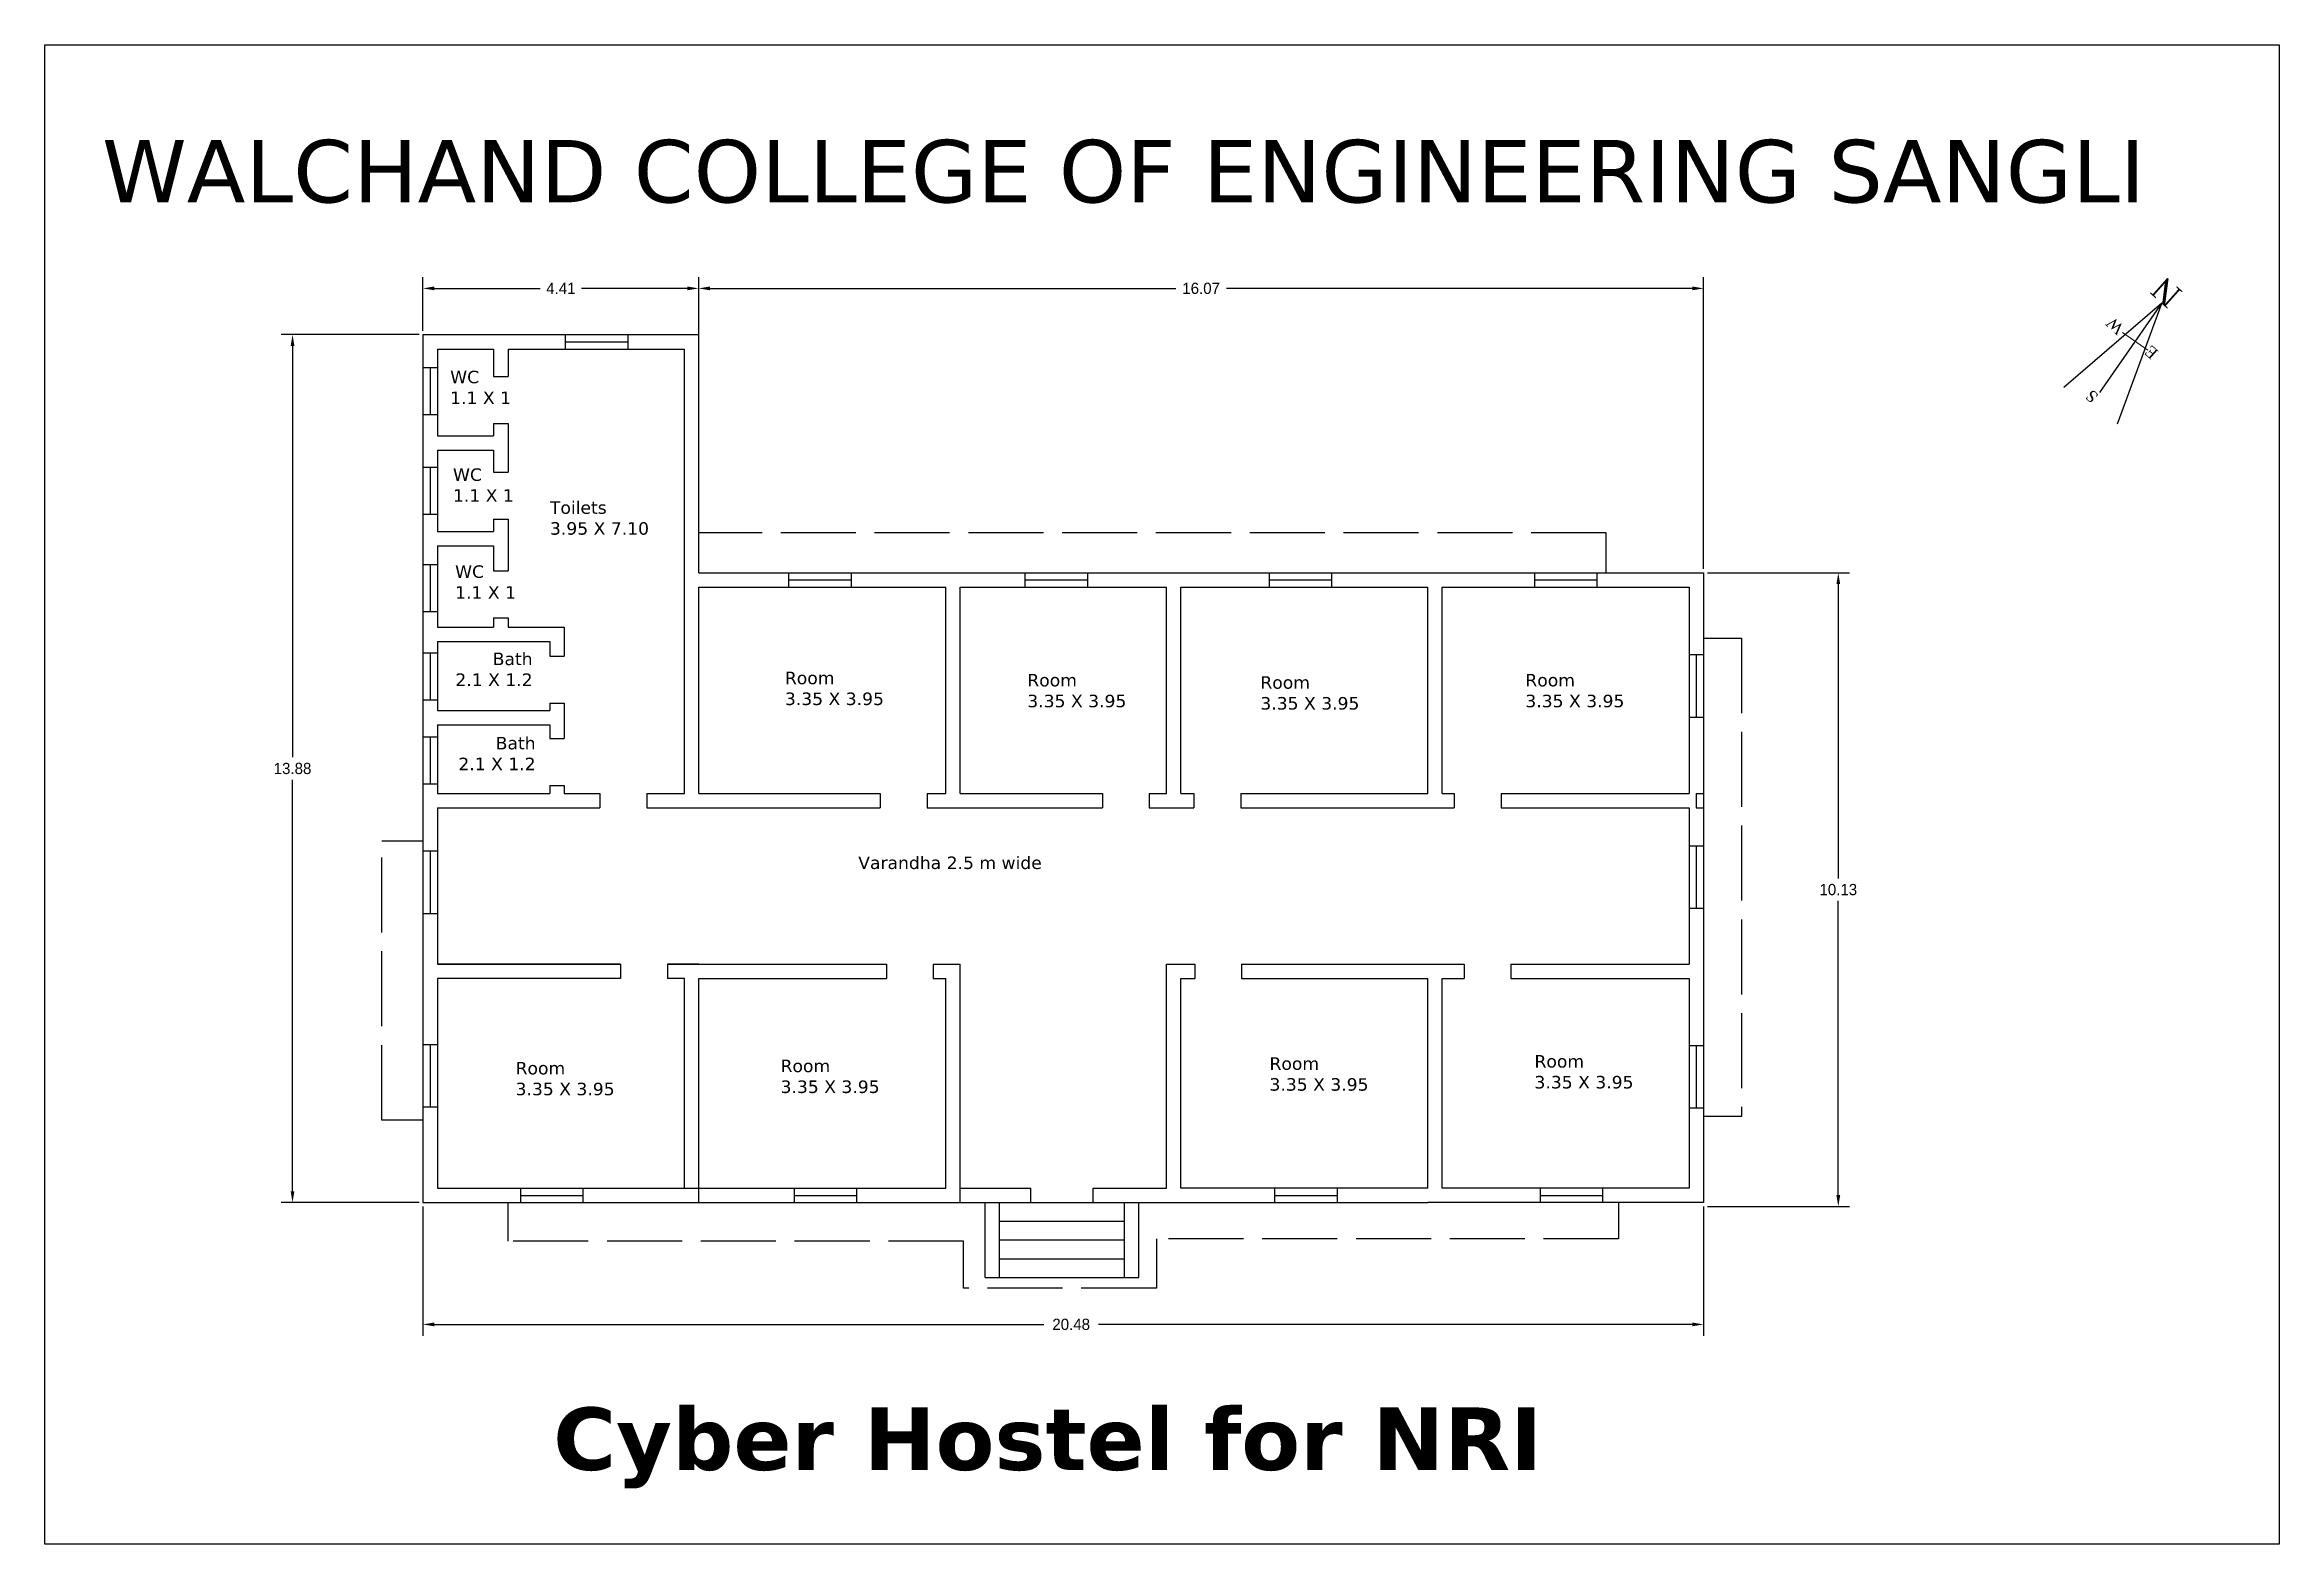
# Model space of a CAD drawing. Header units: inches. Extents: x 3.1 to 38.9, y 8 to 32.
import ezdxf

# ---------------------------------------------------------------- set-up
doc = ezdxf.new("R2010")
doc.units = ezdxf.units.IN
doc.header["$MEASUREMENT"] = 0
doc.linetypes.add('ACAD_ISO02W100', pattern=[15, 12, -3])
doc.layers.add('WALL', color=7, linetype='Continuous', lineweight=30)
doc.layers.add('window', color=7, linetype='Continuous', lineweight=13)
doc.styles.add('PRASAD', font='ARIAL.TTF')
doc.dimstyles.get("Standard").update_dxf_attribs({"dimtxt": 0.18, "dimasz": 0.18, "dimexe": 0.18, "dimexo": 0.0625, "dimgap": 0.09, "dimtad": 0, "dimtih": 1, "dimtoh": 1, "dimdec": 4, "dimzin": 0, "dimdsep": 46, "dimtxsty": 'Standard', "dimcen": 0.09, "dimadec": 0, "dimazin": 0, "dimtfac": 1, "dimtdec": 4, "dimtofl": 0, "dimtmove": 0, "dimatfit": 3, "dimfxl": 1, "dimtolj": 1, "dimtzin": 0, "dimarcsym": 0})

# ---------------------------------------------------------------- blocks, each defined once
blk = doc.blocks.new('*D3')
at = {"color": 0, "lineweight": -2}
for p, q in [((9.127, 27.387), (6.924, 27.387)), ((7.104, 27.207), (7.104, 20.627)), ((7.104, 13.687), (7.104, 20.267)), ((9.127, 13.507), (6.924, 13.507))]:
    blk.add_line(p, q, dxfattribs=at)
at = {"color": 0}
for points in [[(7.074, 27.207), (7.134, 27.207), (7.104, 27.387)], [(7.074, 13.687), (7.134, 13.687), (7.104, 13.507)]]:
    blk.add_solid(points, dxfattribs=at)
at = {"layer": 'Defpoints', "color": 0}
for p in [(9.19, 27.387), (7.104, 13.507), (9.19, 13.507)]:
    blk.add_point(p, dxfattribs=at)
at = {"color": 0, "insert": (7.104, 20.447), "char_height": 0.18, "attachment_point": 5}
blk.add_mtext('\\A1;13.88', dxfattribs=at)
blk = doc.blocks.new('*D4')
at = {"color": 0, "lineweight": -2}
for p, q in [((9.19, 13.444), (9.19, 11.376)), ((29.67, 13.444), (29.67, 11.376)), ((9.37, 11.556), (19.122, 11.556)), ((29.49, 11.556), (19.992, 11.556))]:
    blk.add_line(p, q, dxfattribs=at)
at = {"color": 0}
for points in [[(9.37, 11.586), (9.37, 11.526), (9.19, 11.556)], [(29.49, 11.586), (29.49, 11.526), (29.67, 11.556)]]:
    blk.add_solid(points, dxfattribs=at)
at = {"layer": 'Defpoints', "color": 0}
for p in [(9.19, 13.507), (29.67, 13.507), (29.67, 11.556)]:
    blk.add_point(p, dxfattribs=at)
at = {"color": 0, "insert": (19.557, 11.556), "char_height": 0.18, "attachment_point": 5}
blk.add_mtext('\\A1;20.48', dxfattribs=at)
blk = doc.blocks.new('*D5')
at = {"color": 0, "lineweight": -2}
for p, q in [((29.732, 23.577), (32.005, 23.577)), ((31.825, 23.397), (31.825, 18.69)), ((31.825, 13.624), (31.825, 18.33)), ((29.732, 13.444), (32.005, 13.444))]:
    blk.add_line(p, q, dxfattribs=at)
at = {"color": 0}
for points in [[(31.795, 23.397), (31.855, 23.397), (31.825, 23.577)], [(31.795, 13.624), (31.855, 13.624), (31.825, 13.444)]]:
    blk.add_solid(points, dxfattribs=at)
at = {"layer": 'Defpoints', "color": 0}
for p in [(29.67, 23.577), (31.825, 23.577), (29.67, 13.444)]:
    blk.add_point(p, dxfattribs=at)
at = {"color": 0, "insert": (31.825, 18.51), "char_height": 0.18, "attachment_point": 5}
blk.add_mtext('\\A1;10.13', dxfattribs=at)
blk = doc.blocks.new('*D6')
at = {"color": 0, "lineweight": -2}
for p, q in [((13.6, 23.639), (13.6, 28.307)), ((29.67, 23.639), (29.67, 28.307)), ((13.78, 28.127), (21.23, 28.127)), ((29.49, 28.127), (22.04, 28.127))]:
    blk.add_line(p, q, dxfattribs=at)
at = {"color": 0}
for points in [[(13.78, 28.157), (13.78, 28.097), (13.6, 28.127)], [(29.49, 28.157), (29.49, 28.097), (29.67, 28.127)]]:
    blk.add_solid(points, dxfattribs=at)
at = {"layer": 'Defpoints', "color": 0}
for p in [(13.6, 28.127), (13.6, 23.577), (29.67, 23.577)]:
    blk.add_point(p, dxfattribs=at)
at = {"color": 0, "insert": (21.635, 28.127), "char_height": 0.18, "attachment_point": 5}
blk.add_mtext('\\A1;16.07', dxfattribs=at)
blk = doc.blocks.new('*D7')
at = {"color": 0, "lineweight": -2}
for p, q in [((9.19, 27.449), (9.19, 28.307)), ((13.6, 27.449), (13.6, 28.307)), ((9.37, 28.127), (11.065, 28.127)), ((13.42, 28.127), (11.725, 28.127))]:
    blk.add_line(p, q, dxfattribs=at)
at = {"color": 0}
for points in [[(9.37, 28.157), (9.37, 28.097), (9.19, 28.127)], [(13.42, 28.157), (13.42, 28.097), (13.6, 28.127)]]:
    blk.add_solid(points, dxfattribs=at)
at = {"layer": 'Defpoints', "color": 0}
for p in [(9.19, 28.127), (9.19, 27.387), (13.6, 27.387)]:
    blk.add_point(p, dxfattribs=at)
at = {"color": 0, "insert": (11.395, 28.127), "char_height": 0.18, "attachment_point": 5}
blk.add_mtext('\\A1;4.41', dxfattribs=at)

msp = doc.modelspace()

# ---------------------------------------------------------------- linework, layer by layer
for p, q in [((9.19, 27.387), (9.19, 13.507)), ((9.19, 27.387), (13.6, 27.387)), ((11.472, 27.157), (11.472, 27.387)), ((11.472, 27.272), (12.472, 27.272)), ((12.472, 27.157), (12.472, 27.387)), ((13.6, 23.577), (13.6, 27.387)), ((9.19, 26.861), (9.42, 26.861)), ((9.303, 26.861), (9.303, 26.111)), ((9.42, 27.157), (9.42, 25.767)), ((9.42, 27.157), (10.32, 27.157)), ((10.32, 27.157), (10.32, 26.716)), ((10.55, 27.157), (10.55, 26.716)), ((10.55, 27.157), (13.37, 27.157)), ((13.37, 20.047), (13.37, 27.157)), ((10.32, 26.716), (10.55, 26.716)), ((9.19, 26.111), (9.42, 26.111)), ((9.42, 25.767), (10.32, 25.767)), ((10.32, 25.966), (10.55, 25.966)), ((10.32, 25.966), (10.32, 25.767)), ((10.55, 25.966), (10.55, 25.187)), ((9.42, 25.537), (10.32, 25.537)), ((9.42, 25.537), (9.42, 24.237)), ((10.32, 25.537), (10.32, 25.187)), ((9.19, 25.268), (9.42, 25.268)), ((9.303, 25.268), (9.303, 24.518)), ((10.32, 25.187), (10.55, 25.187)), ((9.19, 24.518), (9.42, 24.518)), ((10.32, 24.437), (10.55, 24.437)), ((10.32, 24.437), (10.32, 24.237)), ((10.55, 24.437), (10.55, 23.609)), ((9.42, 24.237), (10.32, 24.237)), ((9.42, 24.007), (10.32, 24.007)), ((9.42, 24.007), (9.42, 22.707)), ((10.32, 24.007), (10.32, 23.609)), ((9.19, 23.708), (9.42, 23.708)), ((9.303, 23.708), (9.303, 22.958)), ((10.32, 23.609), (10.55, 23.609)), ((13.6, 23.577), (29.67, 23.577)), ((13.6, 20.047), (13.6, 23.347)), ((13.6, 23.347), (17.55, 23.347)), ((15.042, 23.347), (15.042, 23.577)), ((15.042, 23.464), (16.042, 23.464)), ((16.042, 23.347), (16.042, 23.577)), ((17.55, 20.047), (17.55, 23.347)), ((17.78, 20.047), (17.78, 23.347)), ((17.78, 23.347), (21.08, 23.347)), ((18.821, 23.347), (18.821, 23.577)), ((18.821, 23.464), (19.821, 23.464)), ((19.821, 23.347), (19.821, 23.577)), ((21.08, 20.047), (21.08, 23.347)), ((21.08, 20.047), (21.08, 23.347)), ((21.31, 20.047), (21.31, 23.347)), ((21.31, 23.347), (25.26, 23.347)), ((22.726, 23.347), (22.726, 23.577)), ((22.726, 23.464), (23.726, 23.464)), ((23.726, 23.347), (23.726, 23.577)), ((25.26, 20.047), (25.26, 23.347)), ((25.49, 20.047), (25.49, 23.347)), ((25.49, 23.347), (29.44, 23.347)), ((26.971, 23.347), (26.971, 23.577)), ((26.971, 23.464), (27.971, 23.464)), ((27.971, 23.347), (27.971, 23.577)), ((29.44, 23.347), (29.44, 20.047)), ((29.67, 23.577), (29.67, 13.507)), ((9.19, 22.958), (9.42, 22.958)), ((9.42, 22.707), (10.32, 22.707)), ((10.32, 22.859), (10.55, 22.859)), ((10.32, 22.859), (10.32, 22.707)), ((10.55, 22.859), (10.55, 22.707)), ((10.55, 22.707), (11.45, 22.707)), ((11.45, 22.707), (11.45, 22.243)), ((9.19, 22.297), (9.42, 22.297)), ((9.303, 22.297), (9.303, 21.547)), ((9.42, 22.477), (11.22, 22.477)), ((9.42, 22.477), (9.42, 21.377)), ((11.22, 22.477), (11.22, 22.243)), ((11.22, 22.243), (11.45, 22.243)), ((29.44, 22.271), (29.67, 22.271)), ((29.554, 22.271), (29.554, 21.271)), ((9.19, 21.547), (9.42, 21.547)), ((11.22, 21.493), (11.45, 21.493)), ((11.22, 21.493), (11.22, 21.377)), ((11.45, 21.493), (11.45, 20.928)), ((9.42, 21.377), (11.22, 21.377)), ((9.42, 21.147), (11.22, 21.147)), ((9.42, 21.147), (9.42, 20.047)), ((11.22, 21.147), (11.22, 20.928)), ((29.44, 21.271), (29.67, 21.271)), ((9.19, 20.952), (9.42, 20.952)), ((9.303, 20.952), (9.303, 20.202)), ((11.22, 20.928), (11.45, 20.928)), ((9.19, 20.202), (9.42, 20.202)), ((9.42, 20.047), (11.22, 20.047)), ((11.22, 20.178), (11.45, 20.178)), ((11.22, 20.178), (11.22, 20.047)), ((11.45, 20.178), (11.45, 20.047)), ((11.45, 20.047), (12.019, 20.047)), ((12.019, 20.047), (12.019, 19.817)), ((12.769, 20.047), (12.769, 19.817)), ((12.769, 20.047), (13.37, 20.047)), ((13.6, 20.047), (16.504, 20.047)), ((16.504, 20.047), (16.504, 19.817)), ((17.254, 20.047), (17.254, 19.817)), ((17.254, 20.047), (17.55, 20.047)), ((17.78, 20.047), (20.055, 20.047)), ((20.055, 20.047), (20.055, 19.817)), ((20.805, 20.047), (20.805, 19.817)), ((20.805, 20.047), (21.08, 20.047)), ((21.31, 20.047), (21.518, 20.047)), ((21.518, 20.047), (21.518, 19.817)), ((22.268, 20.047), (22.268, 19.817)), ((22.268, 20.047), (25.26, 20.047)), ((25.49, 20.047), (25.684, 20.047)), ((25.684, 20.047), (25.684, 19.817)), ((26.434, 20.047), (26.434, 19.817)), ((26.434, 20.047), (29.44, 20.047)), ((29.554, 20.047), (29.554, 19.817)), ((29.554, 20.047), (29.67, 20.047)), ((9.42, 19.817), (12.019, 19.817)), ((9.42, 19.817), (9.42, 17.317)), ((12.769, 19.817), (16.504, 19.817)), ((17.254, 19.817), (20.055, 19.817)), ((20.805, 19.817), (21.518, 19.817)), ((22.268, 19.817), (25.684, 19.817)), ((26.434, 19.817), (29.44, 19.817)), ((29.44, 19.817), (29.44, 17.317)), ((29.554, 19.817), (29.67, 19.817)), ((9.19, 19.13), (9.42, 19.13)), ((9.303, 19.13), (9.303, 18.13)), ((29.44, 19.212), (29.67, 19.212)), ((29.554, 19.212), (29.554, 18.212)), ((9.19, 18.13), (9.42, 18.13)), ((29.44, 18.212), (29.67, 18.212)), ((9.42, 17.317), (12.351, 17.317)), ((12.351, 17.317), (9.42, 17.317)), ((12.351, 17.317), (12.351, 17.087)), ((13.6, 17.317), (13.101, 17.317)), ((13.101, 17.317), (13.101, 17.087)), ((13.101, 17.317), (16.601, 17.317)), ((16.601, 17.317), (16.601, 17.087)), ((17.351, 17.317), (17.351, 17.087)), ((17.351, 17.317), (17.78, 17.317)), ((17.78, 13.507), (17.78, 17.317)), ((21.08, 13.737), (21.08, 17.317)), ((21.08, 13.737), (21.08, 17.317)), ((21.08, 17.317), (21.532, 17.317)), ((21.532, 17.317), (21.532, 17.087)), ((22.282, 17.317), (22.282, 17.087)), ((22.282, 17.317), (25.84, 17.317)), ((25.84, 17.317), (25.84, 17.087)), ((26.59, 17.317), (26.59, 17.087)), ((26.59, 17.317), (29.44, 17.317)), ((9.42, 17.087), (9.42, 13.737)), ((12.351, 17.087), (9.42, 17.087)), ((13.37, 17.087), (13.101, 17.087)), ((13.37, 13.737), (13.37, 17.087)), ((13.6, 13.507), (13.6, 17.087)), ((13.6, 17.087), (16.601, 17.087)), ((17.351, 17.087), (17.55, 17.087)), ((17.55, 13.737), (17.55, 17.087)), ((21.31, 13.737), (21.31, 17.087)), ((21.31, 17.087), (21.532, 17.087)), ((22.282, 17.087), (25.26, 17.087)), ((25.26, 13.737), (25.26, 17.087)), ((25.49, 13.737), (25.49, 17.087)), ((25.49, 17.087), (25.84, 17.087)), ((26.59, 17.087), (29.44, 17.087)), ((29.44, 17.087), (29.44, 13.737)), ((9.19, 16.034), (9.42, 16.034)), ((9.303, 16.034), (9.303, 15.034)), ((29.44, 16.019), (29.67, 16.019)), ((29.554, 16.019), (29.554, 15.019)), ((9.19, 15.034), (9.42, 15.034)), ((29.44, 15.019), (29.67, 15.019)), ((9.42, 13.737), (17.55, 13.737)), ((10.754, 13.507), (10.754, 13.737)), ((11.754, 13.614), (10.754, 13.614)), ((11.754, 13.507), (11.754, 13.737)), ((15.131, 13.507), (15.131, 13.737)), ((16.131, 13.614), (15.131, 13.614)), ((16.131, 13.507), (16.131, 13.737)), ((17.78, 13.737), (18.91, 13.737)), ((18.91, 13.507), (18.91, 13.737)), ((19.91, 13.507), (19.91, 13.737)), ((19.91, 13.737), (21.08, 13.737)), ((25.26, 13.737), (21.31, 13.737)), ((22.815, 13.507), (22.815, 13.737)), ((23.815, 13.614), (22.815, 13.614)), ((23.815, 13.507), (23.815, 13.737)), ((29.44, 13.737), (25.49, 13.737)), ((27.061, 13.507), (27.061, 13.737)), ((28.061, 13.614), (27.061, 13.614)), ((28.061, 13.507), (28.061, 13.737)), ((9.19, 13.507), (17.78, 13.507)), ((17.78, 13.507), (18.41, 13.507)), ((18.18, 12.307), (18.18, 13.507)), ((18.41, 12.307), (18.41, 13.507)), ((18.41, 13.507), (20.41, 13.507)), ((20.41, 12.307), (20.41, 13.507)), ((20.41, 13.507), (25.26, 13.507)), ((20.64, 12.307), (20.64, 13.507)), ((29.67, 13.507), (25.26, 13.507)), ((18.41, 13.207), (20.41, 13.207)), ((18.41, 12.907), (20.41, 12.907)), ((18.41, 12.607), (20.41, 12.607)), ((18.18, 12.307), (20.64, 12.307))]:
    msp.add_line(p, q)
at = {"linetype": 'ACAD_ISO02W100', "ltscale": 0.1}
for p, q in [((28.113, 24.215), (13.6, 24.215)), ((28.113, 23.578), (28.113, 24.215)), ((29.667, 22.534), (30.276, 22.534)), ((30.276, 22.534), (30.276, 14.883)), ((8.532, 14.824), (8.532, 19.291)), ((8.532, 19.291), (9.187, 19.291)), ((9.187, 14.824), (8.532, 14.824)), ((30.276, 14.883), (29.668, 14.883)), ((10.554, 12.888), (10.554, 13.511)), ((28.312, 13.507), (28.312, 12.926)), ((17.834, 12.888), (10.554, 12.888)), ((17.834, 12.136), (17.834, 12.888)), ((28.312, 12.926), (20.919, 12.926)), ((20.919, 12.926), (20.919, 12.136)), ((20.919, 12.136), (17.834, 12.136))]:
    msp.add_line(p, q, dxfattribs=at)
msp.add_lwpolyline([(3.14, 32.025), (38.878, 32.025), (38.878, 8.039), (3.14, 8.039)], close=True)
at = {"layer": 'window'}
msp.add_line((36.372, 27.423), (36.777, 27.141), dxfattribs=at)

# ---------------------------------------------------------------- texts
for s, insert, char_height, width, attachment_point in [('{\\fVerdana|b0|i0|c0|p34;WALCHAND COLLEGE OF ENGINEERING SANGLI}', (4.056, 30.502), 1, 174.94296, 1), ('{\\fVerdana|b0|i0|c0|p34;WC\\P1.1 X 1}', (9.625, 26.81), 0.2, 2.86177, 1), ('{\\fVerdana|b0|i0|c0|p34;WC\\P1.1 X 1}', (9.67, 25.248), 0.2, 2.86177, 1), ('{\\fVerdana|b0|i0|c0|p34;Toilets\\P3.95 X 7.10}', (11.221, 24.721), 0.2, 2.86177, 1), ('{\\fVerdana|b0|i0|c0|p34;WC\\P1.1 X 1}', (9.704, 23.697), 0.2, 2.86177, 1), ('{\\fVerdana|b0|i0|c0|p34;Bath\\P2.1 X 1.2}', (10.943, 22.301), 0.2, 2.86177, 3), ('{\\fVerdana|b0|i0|c0|p34;Room\\P3.35 X 3.95}', (14.978, 21.996), 0.2, 2.86177, 1), ('{\\fVerdana|b0|i0|c0|p34;Room\\P3.35 X 3.95}', (18.855, 21.961), 0.2, 2.86177, 1), ('{\\fVerdana|b0|i0|c0|p34;Room\\P3.35 X 3.95}', (22.582, 21.924), 0.2, 2.86177, 1), ('{\\fVerdana|b0|i0|c0|p34;Room\\P3.35 X 3.95}', (26.82, 21.961), 0.2, 2.86177, 1), ('{\\fVerdana|b0|i0|c0|p34;Bath\\P2.1 X 1.2}', (10.991, 20.954), 0.2, 2.86177, 3), ('{\\fVerdana|b0|i0|c0|p34;Varandha 2.5 m wide}', (16.151, 19.04), 0.2, 8.08655, 1), ('{\\fVerdana|b0|i0|c0|p34;Room\\P3.35 X 3.95}', (10.671, 15.755), 0.2, 2.86177, 1), ('{\\fVerdana|b0|i0|c0|p34;Room\\P3.35 X 3.95}', (14.909, 15.791), 0.2, 2.86177, 1), ('{\\fVerdana|b0|i0|c0|p34;Room\\P3.35 X 3.95}', (22.728, 15.828), 0.2, 2.86177, 1), ('{\\fVerdana|b0|i0|c0|p34;Room\\P3.35 X 3.95}', (26.966, 15.864), 0.2, 2.86177, 1), ('{\\fVerdana|b1|i0|c0|p34;Cyber Hostel for NRI}', (11.272, 10.228), 1, 16.15506, 1)]:
    msp.add_mtext(s, dxfattribs=dict(insert=insert, char_height=char_height, width=width, attachment_point=attachment_point))
at = {"layer": 'WALL', "insert": (35.876, 26.279), "char_height": 0.18487, "width": 0.46661, "attachment_point": 1, "rotation": 138.2871, "style": 'PRASAD'}
msp.add_mtext('{\\fTimes New Roman|b0|i0|c0|p18;S}', dxfattribs=at)
at = {"layer": 'window', "attachment_point": 1, "rotation": 138.2871, "style": 'PRASAD'}
for s, insert, char_height, width in [('{\\fTimes New Roman|b0|i0|c0|p18;N}', (37.098, 27.792), 0.36974, 0.93322), ('{\\fTimes New Roman|b0|i0|c0|p18;W}', (36.287, 27.371), 0.18487, 0.46661), ('{\\fTimes New Roman|b0|i0|c0|p18;E}', (36.832, 26.979), 0.18487, 0.46661)]:
    msp.add_mtext(s, dxfattribs=dict(at, insert=insert, char_height=char_height, width=width))

# ---------------------------------------------------------------- dimensions: what is measured, and where the dimension line sits
for base, p1, p2, picture, middle in [((9.19, 28.127), (13.6, 27.387), (9.19, 27.387), '*D7', (11.395, 28.127)), ((13.6, 28.127), (29.67, 23.577), (13.6, 23.577), '*D6', (21.635, 28.127))]:
    dim = msp.add_linear_dim(base=base, p1=p1, p2=p2, dimstyle='Standard', override={"dimdec": 2})
    dim.commit()
    dim.dimension.update_dxf_attribs({"geometry": picture, "text_midpoint": middle})
for base, p1, p2, picture, middle in [((7.104, 13.507), (9.19, 27.387), (9.19, 13.507), '*D3', (7.104, 20.447)), ((31.825, 23.577), (29.67, 13.444), (29.67, 23.577), '*D5', (31.825, 18.51))]:
    dim = msp.add_linear_dim(base=base, p1=p1, p2=p2, angle=90, dimstyle='Standard', override={"dimdec": 2})
    dim.commit()
    dim.dimension.update_dxf_attribs({"geometry": picture, "text_midpoint": middle})
dim = msp.add_linear_dim(base=(29.67, 11.556), p1=(9.19, 13.507), p2=(29.67, 13.507), dimstyle='Standard', override={"dimdec": 2})
dim.commit()
dim.dimension.update_dxf_attribs({"geometry": '*D4', "text_midpoint": (19.557, 11.556), "dimtype": 160})

# ---------------------------------------------------------------- leaders
at = {"layer": 'window'}
msp.add_leader([(37.001, 27.895), (36.004, 26.462)], dimstyle='Standard', override={"dimasz": 2, "dimgap": 1, "dimtad": 0, "dimldrblk": 'Open30'}, dxfattribs=at)

doc.saveas('drawing.dxf')
